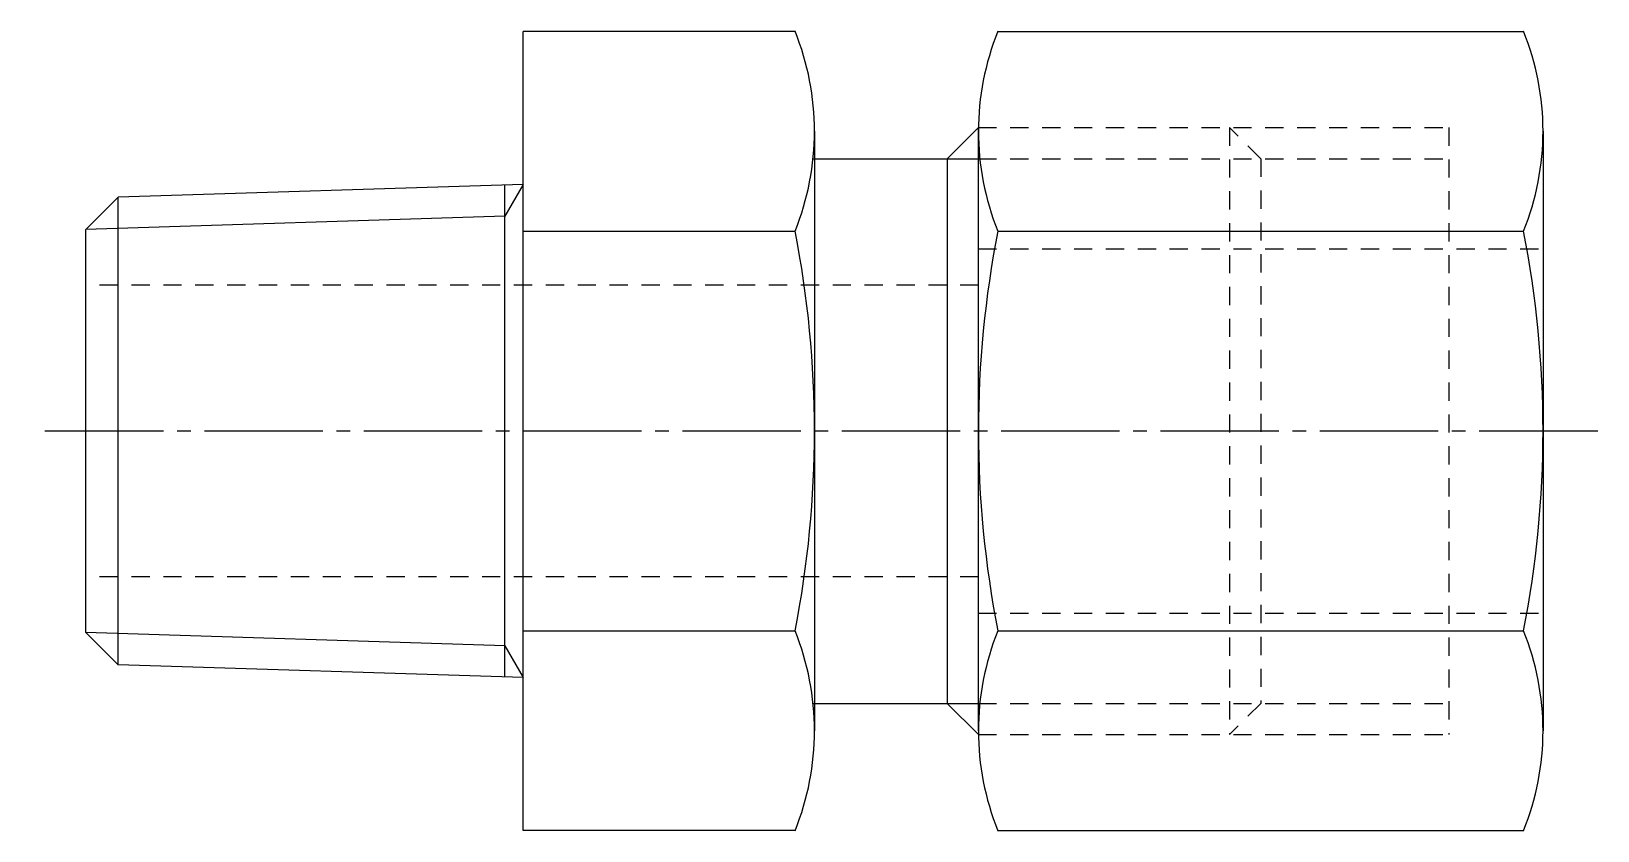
# Model space of a CAD drawing. Extents: x 31.9 to 90.8, y 27.3 to 103.9.
# Drawn here: x 47.83 to 90.83, y 81.92 to 103.86 of the extents above; entities outside this region: 2.
import ezdxf

# ---------------------------------------------------------------- set-up
doc = ezdxf.new("R2010")
doc.units = 0
doc.header["$LTSCALE"] = 0.25
doc.linetypes.add('CENTER', pattern=[17.5, 13, -1.5, 1.5, -1.5])
doc.linetypes.add('DASHED', pattern=[3.5, 2, -1.5])
doc.layers.get('0').update_dxf_attribs({"linetype": 'CONTINUOUS'})
doc.layers.add('CENTER', color=1, linetype='CENTER')
doc.styles.get("Standard").update_dxf_attribs({"font": 'txt.shx'})

msp = doc.modelspace()

# ---------------------------------------------------------------- linework, layer by layer
for p, q in [((61.328, 81.924), (61.328, 103.863)), ((68.795, 103.863), (61.328, 103.863)), ((74.361, 103.863), (88.795, 103.863)), ((69.328, 101.121), (69.328, 84.666)), ((72.972, 100.368), (73.828, 101.224)), ((73.828, 92.893), (73.828, 101.224)), ((89.328, 101.121), (89.328, 92.893)), ((69.289, 100.368), (72.972, 100.368)), ((72.972, 100.368), (72.972, 85.418)), ((61.328, 99.659), (50.212, 99.312)), ((60.825, 86.143), (60.825, 99.643)), ((49.328, 98.428), (50.212, 99.312)), ((50.212, 86.475), (50.212, 99.312)), ((49.328, 87.359), (49.328, 98.428)), ((61.328, 98.378), (68.795, 98.378)), ((74.361, 98.378), (88.795, 98.378)), ((73.828, 84.666), (73.828, 92.893)), ((89.328, 92.893), (89.328, 84.666)), ((49.328, 87.359), (50.212, 86.475)), ((61.328, 87.409), (68.795, 87.409)), ((74.361, 87.409), (88.795, 87.409)), ((61.328, 86.128), (50.212, 86.475)), ((69.289, 85.418), (72.972, 85.418)), ((72.972, 85.418), (73.828, 84.562)), ((68.795, 81.924), (61.328, 81.924)), ((74.361, 81.924), (88.795, 81.924))]:
    msp.add_line(p, q)
at = {"color": 3, "linetype": 'DASHED'}
for p, q in [((73.828, 101.224), (86.745, 101.224)), ((80.722, 101.224), (80.722, 84.562)), ((81.578, 100.368), (80.722, 101.224)), ((86.745, 101.224), (86.745, 84.562)), ((73.828, 100.368), (86.745, 100.368)), ((81.578, 100.368), (81.578, 85.418)), ((73.828, 97.893), (89.328, 97.893)), ((73.828, 96.893), (49.328, 96.893)), ((73.828, 88.893), (49.328, 88.893)), ((73.828, 87.893), (89.328, 87.893)), ((73.828, 85.418), (86.745, 85.418)), ((81.578, 85.418), (80.722, 84.562)), ((73.828, 84.562), (86.745, 84.562))]:
    msp.add_line(p, q, dxfattribs=at)
at = {"color": 3, "linetype": 'CONTINUOUS'}
for p, q in [((72.972, 100.368), (73.828, 100.368)), ((61.328, 99.659), (60.825, 98.787)), ((60.825, 98.787), (49.328, 98.428)), ((60.825, 86.999), (49.328, 87.359)), ((60.825, 86.999), (61.328, 86.128)), ((72.972, 85.418), (73.828, 85.418))]:
    msp.add_line(p, q, dxfattribs=at)
for centre, radius, start, end in [((62.003, 101.121), 7.325, 338.0126, 21.9874), ((81.153, 101.121), 7.325, 158.0126, 201.9874), ((82.003, 101.121), 7.325, 338.0126, 21.9874), ((40.828, 92.893), 28.5, 348.9042, 11.0958), ((102.328, 92.893), 28.5, 168.9042, 191.0958), ((60.828, 92.893), 28.5, 348.9042, 11.0958), ((62.003, 84.666), 7.325, 338.0126, 21.9874), ((81.153, 84.666), 7.325, 158.0126, 201.9874), ((82.003, 84.666), 7.325, 338.0126, 21.9874)]:
    msp.add_arc(centre, radius, start, end)
at = {"layer": 'CENTER'}
msp.add_line((90.828, 92.893), (47.828, 92.893), dxfattribs=at)

# ---------------------------------------------------------------- texts
for s, p in [('DKPT10 - 2', (31.523, 34.811)), ('DKPT102', (31.523, 27.311))]:
    msp.add_text(s, height=2).set_placement(p)

doc.saveas('drawing.dxf')
